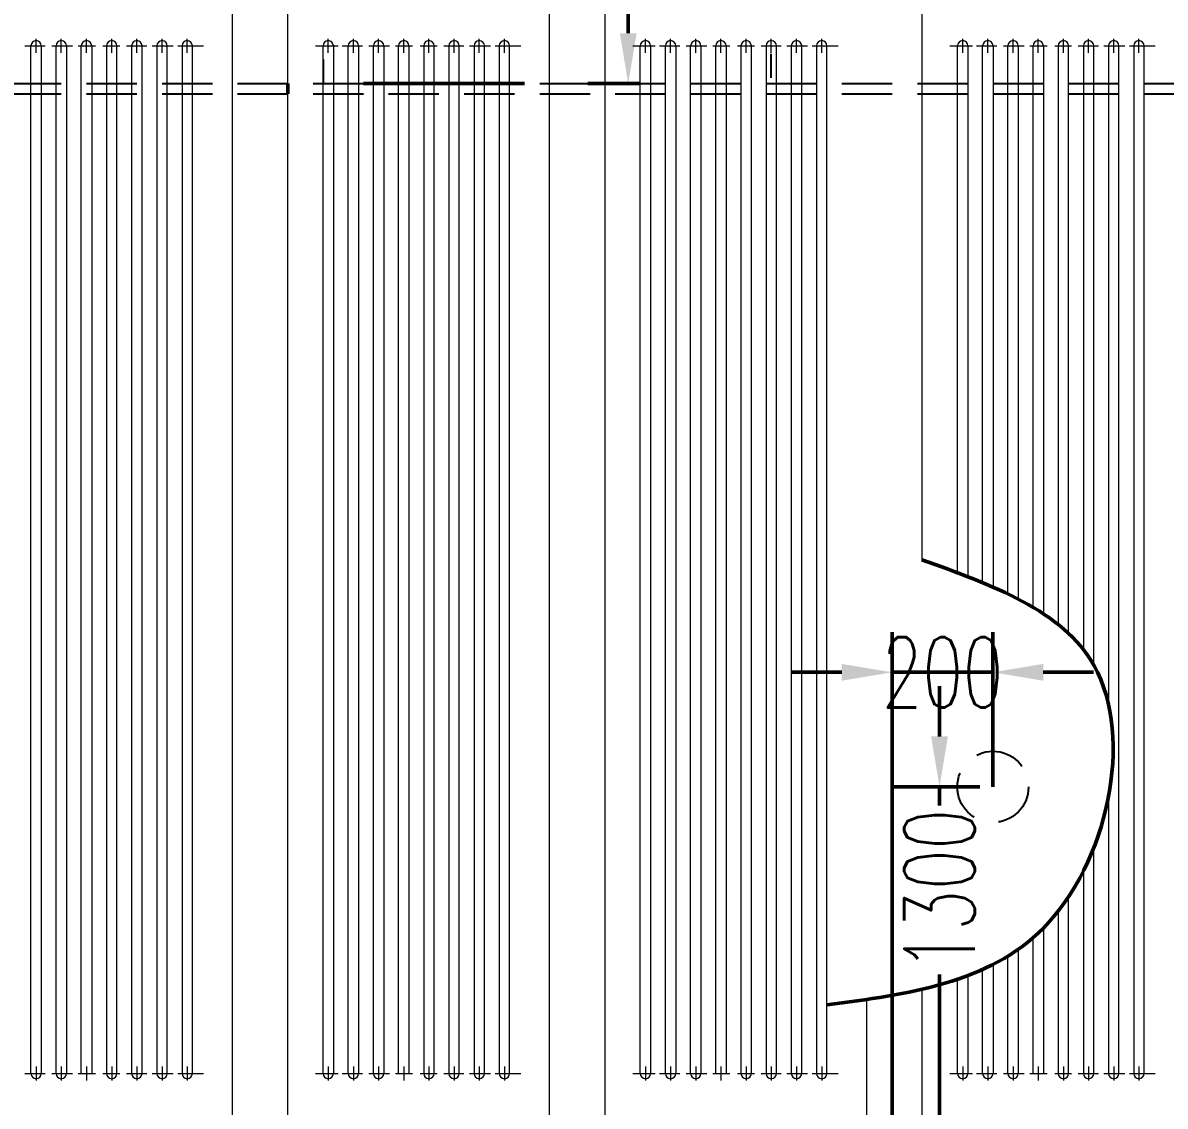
# Model space of a CAD drawing. Header units: inches. Extents: x -283 to 311, y 735 to 1155.
# Drawn here: x -176.7 to -120, y 1002.7 to 1056.4 of the extents above; entities that cross this region are included whole.
import ezdxf

# ---------------------------------------------------------------- set-up
doc = ezdxf.new("R2010")
doc.units = ezdxf.units.IN
doc.header["$LTSCALE"] = 10
doc.linetypes.add('CENTER', pattern=[2, 1.25, -0.25, 0.25, -0.25])
doc.linetypes.add('DASHED2', pattern=[0.375, 0.25, -0.125])
doc.layers.add('0粗实线层', color=7, linetype='Continuous', lineweight=50)
for name, color, linetype in [('1', 5, 'DASHED2'), ('2细线层', 4, 'Continuous'), ('3中心线层', 1, 'CENTER'), ('4', 2, 'Continuous')]:
    doc.layers.add(name, color=color, linetype=linetype)
doc.styles.add('TH_GBDIM', font='txt.shx', dxfattribs={"width": 0.67, "bigfont": 'hztxt.shx'})
doc.dimstyles.new('TH_GBDIM', dxfattribs={"dimtxt": 3.5, "dimasz": 2.5, "dimexe": 2, "dimexo": 0, "dimgap": 1.5, "dimtad": 0, "dimdec": 1, "dimlfac": 40, "dimdsep": 46, "dimtxsty": 'TH_GBDIM', "dimcen": 2.5, "dimclrd": 3, "dimclre": 3, "dimclrt": 6, "dimadec": 0, "dimazin": 2, "dimtfac": 0.714286, "dimtdec": 1, "dimtmove": 0, "dimatfit": 3, "dimfxl": 0, "dimtzin": 0, "dimlwd": -1, "dimlwe": -1, "dimarcsym": 0})

# ---------------------------------------------------------------- blocks, each defined once
blk = doc.blocks.new('*D86')
at = {"layer": '0粗实线层', "color": 3}
for p, q in [((-142.034, 1078.787), (-148.64, 1078.787)), ((-146.64, 1076.287), (-146.64, 1070.11)), ((-146.64, 1055.912), (-146.64, 1062.089)), ((-146.043, 1053.412), (-148.64, 1053.412))]:
    blk.add_line(p, q, dxfattribs=at)
for points in [[(-147.057, 1076.287), (-146.223, 1076.287), (-146.64, 1078.787)], [(-147.057, 1055.912), (-146.223, 1055.912), (-146.64, 1053.412)]]:
    blk.add_solid(points, dxfattribs=at)
at = {"layer": 'Defpoints', "color": 0}
for p in [(-142.034, 1078.787), (-146.64, 1053.412), (-146.043, 1053.412)]:
    blk.add_point(p, dxfattribs=at)
at = {"layer": '0粗实线层', "color": 6, "insert": (-146.64, 1066.1), "char_height": 3.5, "attachment_point": 5, "rotation": 90, "style": 'TH_GBDIM'}
blk.add_mtext('1015', dxfattribs=at)
blk = doc.blocks.new('*D92')
at = {"layer": '0粗实线层', "color": 3}
for p, q in [((-131.185, 1021.012), (-131.185, 1023.512)), ((-133.536, 1018.512), (-129.185, 1018.512)), ((-131.185, 1018.512), (-131.185, 1017.591)), ((-131.185, 986.012), (-131.185, 1009.195)), ((-133.536, 986.012), (-129.185, 986.012)), ((-131.185, 983.512), (-131.185, 981.012))]:
    blk.add_line(p, q, dxfattribs=at)
for points in [[(-131.602, 1021.012), (-130.769, 1021.012), (-131.185, 1018.512)], [(-131.602, 983.512), (-130.769, 983.512), (-131.185, 986.012)]]:
    blk.add_solid(points, dxfattribs=at)
at = {"layer": 'Defpoints', "color": 0}
for p in [(-133.536, 1018.512), (-131.185, 1018.512), (-133.536, 986.012)]:
    blk.add_point(p, dxfattribs=at)
at = {"layer": '0粗实线层', "color": 6, "insert": (-131.185, 1013.393), "char_height": 3.5, "attachment_point": 5, "rotation": 90, "style": 'TH_GBDIM'}
blk.add_mtext('1300', dxfattribs=at)
blk = doc.blocks.new('*D93')
at = {"layer": '0粗实线层', "color": 3}
for p, q in [((-133.536, 991.479), (-133.536, 1026.196)), ((-128.536, 1018.512), (-128.536, 1026.196)), ((-136.036, 1024.196), (-138.536, 1024.196)), ((-133.536, 1024.196), (-128.536, 1024.196)), ((-126.036, 1024.196), (-123.536, 1024.196))]:
    blk.add_line(p, q, dxfattribs=at)
for points in [[(-136.036, 1024.613), (-136.036, 1023.779), (-133.536, 1024.196)], [(-126.036, 1024.613), (-126.036, 1023.779), (-128.536, 1024.196)]]:
    blk.add_solid(points, dxfattribs=at)
at = {"layer": 'Defpoints', "color": 0}
for p in [(-128.536, 1024.196), (-128.536, 1018.512), (-133.536, 991.479)]:
    blk.add_point(p, dxfattribs=at)
at = {"layer": '0粗实线层', "color": 6, "insert": (-131.036, 1024.196), "char_height": 3.5, "attachment_point": 5, "style": 'TH_GBDIM'}
blk.add_mtext('200', dxfattribs=at)

msp = doc.modelspace()

# ---------------------------------------------------------------- linework, layer by layer
at = {"lineweight": 0}
for p, q in [((-166.3082, 1058.6315), (-166.3082, 1000.9428)), ((-163.5579, 1058.625), (-163.5579, 1000.9363)), ((-150.5582, 1058.6315), (-150.5582, 1000.9428)), ((-147.8079, 1058.625), (-147.8079, 1000.9363)), ((-132.0579, 1058.625), (-132.0579, 1029.7807)), ((-132.0579, 1008.4659), (-132.0579, 1000.9363)), ((-134.8082, 1007.963), (-134.8082, 1000.9428))]:
    msp.add_line(p, q, dxfattribs=at)
msp.add_line((-161.7856, 1054.6122), (-161.7856, 1053.4122))
at = {"layer": '0粗实线层'}
for p, q in [((-163.5356, 1052.9122), (-163.5356, 1053.4122)), ((-159.7844, 1053.4122), (-151.7844, 1053.4122))]:
    msp.add_line(p, q, dxfattribs=at)
msp.add_spline([(-132.0579, 1029.7807), (-123.528, 1024.5462), (-126.0279, 1011.5032), (-136.778, 1007.6931)], degree=3, dxfattribs=at)
at = {"layer": '1'}
for p, q in [((-207.2856, 1053.4122), (-44.7856, 1053.4122)), ((-207.2856, 1052.9122), (-59.7856, 1052.9122))]:
    msp.add_line(p, q, dxfattribs=at)
msp.add_circle((-128.5356, 1018.5122), 1.7675, dxfattribs=at)
at = {"layer": '2细线层', "color": 0, "lineweight": 0}
for p, q in [((-176.2932, 1004.2866), (-176.2932, 1055.2878)), ((-175.7779, 1055.2878), (-175.7779, 1004.2866)), ((-175.0432, 1004.2866), (-175.0432, 1055.2878)), ((-174.5279, 1055.2878), (-174.5279, 1004.2866)), ((-173.7933, 1004.2866), (-173.7933, 1055.2878)), ((-173.2779, 1055.2878), (-173.2779, 1004.2866)), ((-172.5433, 1055.2878), (-172.5433, 1004.2866)), ((-172.028, 1004.2866), (-172.028, 1055.2878)), ((-171.2933, 1055.2878), (-171.2933, 1004.2866)), ((-170.778, 1004.2866), (-170.778, 1055.2878)), ((-170.0433, 1055.2878), (-170.0433, 1004.2866)), ((-169.528, 1004.2866), (-169.528, 1055.2878)), ((-168.7934, 1055.2878), (-168.7934, 1004.2866)), ((-168.278, 1004.2866), (-168.278, 1055.2878)), ((-161.7932, 1004.2866), (-161.7932, 1055.2878)), ((-161.2797, 1055.3183), (-161.2779, 1004.2866)), ((-160.5432, 1004.2866), (-160.5432, 1055.2878)), ((-160.0279, 1055.2878), (-160.0279, 1004.2866)), ((-159.2932, 1004.2866), (-159.2932, 1055.2878)), ((-158.7779, 1055.2878), (-158.7779, 1004.2866)), ((-158.0433, 1004.2866), (-158.0433, 1055.2878)), ((-157.5279, 1055.2878), (-157.5279, 1004.2866)), ((-156.7933, 1055.2878), (-156.7933, 1004.2866)), ((-156.278, 1004.2866), (-156.278, 1055.2878)), ((-155.5433, 1055.2878), (-155.5433, 1004.2866)), ((-155.028, 1004.2866), (-155.028, 1055.2878)), ((-154.2933, 1055.2878), (-154.2933, 1004.2866)), ((-153.778, 1004.2866), (-153.778, 1055.2878)), ((-153.0434, 1055.2878), (-153.0434, 1004.2866)), ((-152.528, 1004.2866), (-152.528, 1055.2878)), ((-146.0432, 1004.2866), (-146.0432, 1055.2878)), ((-145.5297, 1055.3183), (-145.5279, 1004.2866)), ((-144.7932, 1004.2866), (-144.7932, 1055.2878)), ((-144.2779, 1055.2878), (-144.2779, 1004.2866)), ((-143.5432, 1004.2866), (-143.5432, 1055.2878)), ((-143.0279, 1055.2878), (-143.0279, 1004.2866)), ((-142.2933, 1004.2866), (-142.2933, 1055.2878)), ((-141.7779, 1055.2878), (-141.7779, 1004.2866)), ((-141.0433, 1055.2878), (-141.0433, 1004.2866)), ((-140.528, 1004.2866), (-140.528, 1055.2878)), ((-139.7933, 1055.2878), (-139.7933, 1004.2866)), ((-139.278, 1004.2866), (-139.278, 1055.2878)), ((-138.5433, 1055.2878), (-138.5433, 1004.2866)), ((-138.028, 1004.2866), (-138.028, 1055.2878)), ((-137.2934, 1055.2878), (-137.2934, 1004.2866)), ((-136.778, 1004.2866), (-136.778, 1055.2878)), ((-130.2932, 1029.1371), (-130.2932, 1055.2878)), ((-129.7797, 1055.3183), (-129.7788, 1028.9402)), ((-129.0432, 1028.6451), (-129.0432, 1055.2878)), ((-128.5279, 1055.2878), (-128.5279, 1028.4257)), ((-127.7932, 1028.089), (-127.7932, 1055.2878)), ((-127.2779, 1055.2878), (-127.2779, 1027.8314)), ((-126.5433, 1027.4236), (-126.5433, 1055.2878)), ((-126.0279, 1055.2878), (-126.0279, 1027.1005)), ((-125.2933, 1055.2878), (-125.2933, 1026.5665)), ((-124.778, 1026.1196), (-124.778, 1055.2878)), ((-124.0433, 1055.2878), (-124.0433, 1025.3167)), ((-123.528, 1024.5462), (-123.528, 1055.2878)), ((-122.7933, 1055.2878), (-122.7933, 1022.5921)), ((-122.278, 1004.2866), (-122.278, 1055.2878)), ((-121.5434, 1055.2878), (-121.5434, 1004.2866)), ((-121.028, 1004.2866), (-121.028, 1055.2878)), ((-122.7933, 1018.0343), (-122.7933, 1004.2866)), ((-123.528, 1004.2866), (-123.528, 1015.4864)), ((-124.0433, 1014.3309), (-124.0433, 1004.2866)), ((-124.778, 1004.2866), (-124.778, 1013.0589)), ((-125.2933, 1012.3417), (-125.2933, 1004.2866)), ((-126.0279, 1011.5032), (-126.0279, 1004.2866)), ((-126.5433, 1004.2866), (-126.5433, 1011.0199)), ((-127.7932, 1004.2866), (-127.7932, 1010.1063)), ((-127.2779, 1010.4455), (-127.2779, 1004.2866)), ((-128.5279, 1009.6946), (-128.5279, 1004.2866)), ((-130.2932, 1004.2866), (-130.2932, 1008.9598)), ((-129.7781, 1009.1438), (-129.7779, 1004.2866)), ((-129.0432, 1004.2866), (-129.0432, 1009.4475))]:
    msp.add_line(p, q, dxfattribs=at)
for centre, start, end in [((-176.0355, 1055.2878), 0, 180), ((-174.7856, 1055.2878), 0, 180), ((-173.5356, 1055.2878), 0, 180), ((-172.2856, 1055.2878), 0, 180), ((-171.0356, 1055.2878), 0, 180), ((-169.7857, 1055.2878), 0, 180), ((-168.5357, 1055.2878), 0, 180), ((-161.5355, 1055.2878), 0, 180), ((-160.2855, 1055.2878), 0, 180), ((-159.0356, 1055.2878), 0, 180), ((-157.7856, 1055.2878), 0, 180), ((-156.5356, 1055.2878), 0, 180), ((-155.2856, 1055.2878), 0, 180), ((-154.0357, 1055.2878), 0, 180), ((-152.7857, 1055.2878), 0, 180), ((-145.7855, 1055.2878), 0, 180), ((-144.5355, 1055.2878), 0, 180), ((-143.2856, 1055.2878), 0, 180), ((-142.0356, 1055.2878), 0, 180), ((-140.7856, 1055.2878), 0, 180), ((-139.5356, 1055.2878), 0, 180), ((-138.2857, 1055.2878), 0, 180), ((-137.0357, 1055.2878), 0, 180), ((-130.0355, 1055.2878), 0, 180), ((-128.7855, 1055.2878), 0, 180), ((-127.5356, 1055.2878), 0, 180), ((-126.2856, 1055.2878), 0, 180), ((-125.0356, 1055.2878), 0, 180), ((-123.7856, 1055.2878), 0, 180), ((-122.5357, 1055.2878), 0, 180), ((-121.2857, 1055.2878), 0, 180), ((-176.0355, 1004.2866), 180, 0), ((-174.7856, 1004.2866), 180, 0), ((-172.2856, 1004.2866), 180, 0), ((-171.0356, 1004.2866), 180, 0), ((-169.7857, 1004.2866), 180, 0), ((-168.5357, 1004.2866), 180, 0), ((-161.5355, 1004.2866), 180, 0), ((-160.2855, 1004.2866), 180, 0), ((-159.0356, 1004.2866), 180, 0), ((-156.5356, 1004.2866), 180, 0), ((-155.2856, 1004.2866), 180, 0), ((-154.0357, 1004.2866), 180, 0), ((-152.7857, 1004.2866), 180, 0), ((-145.7855, 1004.2866), 180, 0), ((-144.5355, 1004.2866), 180, 0), ((-143.2856, 1004.2866), 180, 0), ((-140.7856, 1004.2866), 180, 0), ((-139.5356, 1004.2866), 180, 0), ((-138.2857, 1004.2866), 180, 0), ((-137.0357, 1004.2866), 180, 0), ((-130.0355, 1004.2866), 180, 0), ((-128.7855, 1004.2866), 180, 0), ((-127.5356, 1004.2866), 180, 0), ((-125.0356, 1004.2866), 180, 0), ((-123.7856, 1004.2866), 180, 0), ((-122.5357, 1004.2866), 180, 0), ((-121.2857, 1004.2866), 180, 0)]:
    msp.add_arc(centre, 0.2577, start, end, dxfattribs=at)
at = {"layer": '3中心线层'}
msp.add_line((-139.5356, 1053.7027), (-139.5356, 1054.8889), dxfattribs=at)
at = {"layer": '4', "color": 1, "lineweight": 0}
for p, q in [((-176.0355, 1054.9355), (-176.0355, 1055.6401)), ((-174.7856, 1054.9355), (-174.7856, 1055.6401)), ((-173.5356, 1054.9355), (-173.5356, 1055.6401)), ((-172.2856, 1054.9355), (-172.2856, 1055.6401)), ((-171.0356, 1054.9355), (-171.0356, 1055.6401)), ((-169.7857, 1054.9355), (-169.7857, 1055.6401)), ((-168.5357, 1054.9355), (-168.5357, 1055.6401)), ((-161.5355, 1054.9355), (-161.5355, 1055.6401)), ((-160.2855, 1054.9355), (-160.2855, 1055.6401)), ((-159.0356, 1054.9355), (-159.0356, 1055.6401)), ((-157.7856, 1054.9355), (-157.7856, 1055.6401)), ((-156.5356, 1054.9355), (-156.5356, 1055.6401)), ((-155.2856, 1054.9355), (-155.2856, 1055.6401)), ((-154.0357, 1054.9355), (-154.0357, 1055.6401)), ((-152.7857, 1054.9355), (-152.7857, 1055.6401)), ((-145.7855, 1054.9355), (-145.7855, 1055.6401)), ((-144.5355, 1054.9355), (-144.5355, 1055.6401)), ((-143.2856, 1054.9355), (-143.2856, 1055.6401)), ((-142.0356, 1054.9355), (-142.0356, 1055.6401)), ((-140.7856, 1054.9355), (-140.7856, 1055.6401)), ((-139.5356, 1054.9355), (-139.5356, 1055.6401)), ((-138.2857, 1054.9355), (-138.2857, 1055.6401)), ((-137.0357, 1054.9355), (-137.0357, 1055.6401)), ((-130.0355, 1054.9355), (-130.0355, 1055.6401)), ((-128.7855, 1054.9355), (-128.7855, 1055.6401)), ((-127.5356, 1054.9355), (-127.5356, 1055.6401)), ((-126.2856, 1054.9355), (-126.2856, 1055.6401)), ((-125.0356, 1054.9355), (-125.0356, 1055.6401)), ((-123.7856, 1054.9355), (-123.7856, 1055.6401)), ((-122.5357, 1054.9355), (-122.5357, 1055.6401)), ((-121.2857, 1054.9355), (-121.2857, 1055.6401)), ((-176.5943, 1055.2878), (-175.5826, 1055.2878)), ((-175.2646, 1055.2878), (-174.236, 1055.2878)), ((-173.947, 1055.2878), (-173.0928, 1055.2878)), ((-172.717, 1055.2878), (-171.8787, 1055.2878)), ((-171.5463, 1055.2878), (-170.5475, 1055.2878)), ((-170.2729, 1055.2878), (-169.2322, 1055.2878)), ((-169.0009, 1055.2878), (-167.7223, 1055.2878)), ((-162.1682, 1055.2878), (-161.0467, 1055.2878)), ((-160.8443, 1055.2878), (-159.8326, 1055.2878)), ((-159.5146, 1055.2878), (-158.486, 1055.2878)), ((-158.197, 1055.2878), (-157.3428, 1055.2878)), ((-156.967, 1055.2878), (-156.1287, 1055.2878)), ((-155.7963, 1055.2878), (-154.7975, 1055.2878)), ((-154.5229, 1055.2878), (-153.4822, 1055.2878)), ((-153.2509, 1055.2878), (-151.9723, 1055.2878)), ((-146.4182, 1055.2878), (-145.2967, 1055.2878)), ((-145.0943, 1055.2878), (-144.0826, 1055.2878)), ((-143.7646, 1055.2878), (-142.736, 1055.2878)), ((-142.447, 1055.2878), (-141.5928, 1055.2878)), ((-141.217, 1055.2878), (-140.3787, 1055.2878)), ((-140.0463, 1055.2878), (-139.0475, 1055.2878)), ((-138.7729, 1055.2878), (-137.7322, 1055.2878)), ((-137.5009, 1055.2878), (-136.2223, 1055.2878)), ((-130.6682, 1055.2878), (-129.5467, 1055.2878)), ((-129.3443, 1055.2878), (-128.3326, 1055.2878)), ((-128.0146, 1055.2878), (-126.986, 1055.2878)), ((-126.697, 1055.2878), (-125.8428, 1055.2878)), ((-125.467, 1055.2878), (-124.6287, 1055.2878)), ((-124.2963, 1055.2878), (-123.2975, 1055.2878)), ((-123.0229, 1055.2878), (-121.9822, 1055.2878)), ((-121.7509, 1055.2878), (-120.4723, 1055.2878)), ((-176.0355, 1004.6389), (-176.0355, 1003.9343)), ((-174.7856, 1004.6389), (-174.7856, 1003.9343)), ((-173.5356, 1004.6389), (-173.5356, 1003.9343)), ((-172.2856, 1004.6389), (-172.2856, 1003.9343)), ((-171.0356, 1004.6389), (-171.0356, 1003.9343)), ((-169.7857, 1004.6389), (-169.7857, 1003.9343)), ((-168.5357, 1004.6389), (-168.5357, 1003.9343)), ((-161.5355, 1004.6389), (-161.5355, 1003.9343)), ((-160.2855, 1004.6389), (-160.2855, 1003.9343)), ((-159.0356, 1004.6389), (-159.0356, 1003.9343)), ((-157.7856, 1004.6389), (-157.7856, 1003.9343)), ((-156.5356, 1004.6389), (-156.5356, 1003.9343)), ((-155.2856, 1004.6389), (-155.2856, 1003.9343)), ((-154.0357, 1004.6389), (-154.0357, 1003.9343)), ((-152.7857, 1004.6389), (-152.7857, 1003.9343)), ((-145.7855, 1004.6389), (-145.7855, 1003.9343)), ((-144.5355, 1004.6389), (-144.5355, 1003.9343)), ((-143.2856, 1004.6389), (-143.2856, 1003.9343)), ((-142.0356, 1004.6389), (-142.0356, 1003.9343)), ((-140.7856, 1004.6389), (-140.7856, 1003.9343)), ((-139.5356, 1004.6389), (-139.5356, 1003.9343)), ((-138.2857, 1004.6389), (-138.2857, 1003.9343)), ((-137.0357, 1004.6389), (-137.0357, 1003.9343)), ((-130.0355, 1004.6389), (-130.0355, 1003.9343)), ((-128.7855, 1004.6389), (-128.7855, 1003.9343)), ((-127.5356, 1004.6389), (-127.5356, 1003.9343)), ((-126.2856, 1004.6389), (-126.2856, 1003.9343)), ((-125.0356, 1004.6389), (-125.0356, 1003.9343)), ((-123.7856, 1004.6389), (-123.7856, 1003.9343)), ((-122.5357, 1004.6389), (-122.5357, 1003.9343)), ((-121.2857, 1004.6389), (-121.2857, 1003.9343)), ((-176.5943, 1004.2866), (-175.5826, 1004.2866)), ((-175.2646, 1004.2866), (-174.236, 1004.2866)), ((-173.947, 1004.2866), (-173.0928, 1004.2866)), ((-172.717, 1004.2866), (-171.8787, 1004.2866)), ((-171.5463, 1004.2866), (-170.5475, 1004.2866)), ((-170.2729, 1004.2866), (-169.2322, 1004.2866)), ((-169.0009, 1004.2866), (-167.7223, 1004.2866)), ((-162.1682, 1004.2866), (-161.0467, 1004.2866)), ((-160.8443, 1004.2866), (-159.8326, 1004.2866)), ((-159.5146, 1004.2866), (-158.486, 1004.2866)), ((-158.197, 1004.2866), (-157.3428, 1004.2866)), ((-156.967, 1004.2866), (-156.1287, 1004.2866)), ((-155.7963, 1004.2866), (-154.7975, 1004.2866)), ((-154.5229, 1004.2866), (-153.4822, 1004.2866)), ((-153.2509, 1004.2866), (-151.9723, 1004.2866)), ((-146.4182, 1004.2866), (-145.2967, 1004.2866)), ((-145.0943, 1004.2866), (-144.0826, 1004.2866)), ((-143.7646, 1004.2866), (-142.736, 1004.2866)), ((-142.447, 1004.2866), (-141.5928, 1004.2866)), ((-141.217, 1004.2866), (-140.3787, 1004.2866)), ((-140.0463, 1004.2866), (-139.0475, 1004.2866)), ((-138.7729, 1004.2866), (-137.7322, 1004.2866)), ((-137.5009, 1004.2866), (-136.2223, 1004.2866)), ((-130.6682, 1004.2866), (-129.5467, 1004.2866)), ((-129.3443, 1004.2866), (-128.3326, 1004.2866)), ((-128.0146, 1004.2866), (-126.986, 1004.2866)), ((-126.697, 1004.2866), (-125.8428, 1004.2866)), ((-125.467, 1004.2866), (-124.6287, 1004.2866)), ((-124.2963, 1004.2866), (-123.2975, 1004.2866)), ((-123.0229, 1004.2866), (-121.9822, 1004.2866)), ((-121.7509, 1004.2866), (-120.4723, 1004.2866))]:
    msp.add_line(p, q, dxfattribs=at)

# ---------------------------------------------------------------- dimensions: what is measured, and where the dimension line sits
at = {"layer": '0粗实线层'}
dim = msp.add_linear_dim(base=(-146.6401, 1053.4122), p1=(-142.0344, 1078.7872), p2=(-146.0432, 1053.4122), angle=90, dimstyle='TH_GBDIM', dxfattribs=at)
dim.commit()
dim.dimension.update_dxf_attribs({"geometry": '*D86', "text_midpoint": (-146.6401, 1066.0997)})
dim = msp.add_linear_dim(base=(-128.5356, 1024.196), p1=(-133.5356, 991.4786), p2=(-128.5356, 1018.5122), dimstyle='TH_GBDIM', dxfattribs=at)
dim.commit()
dim.dimension.update_dxf_attribs({"geometry": '*D93', "text_midpoint": (-131.0356, 1024.196), "dimtype": 160})
dim = msp.add_linear_dim(base=(-131.1854, 1018.5122), p1=(-133.5356, 986.0122), p2=(-133.5356, 1018.5122), angle=90, dimstyle='TH_GBDIM', dxfattribs=at)
dim.commit()
dim.dimension.update_dxf_attribs({"geometry": '*D92', "text_midpoint": (-131.1854, 1013.3931), "dimtype": 160})

doc.saveas('drawing.dxf')
